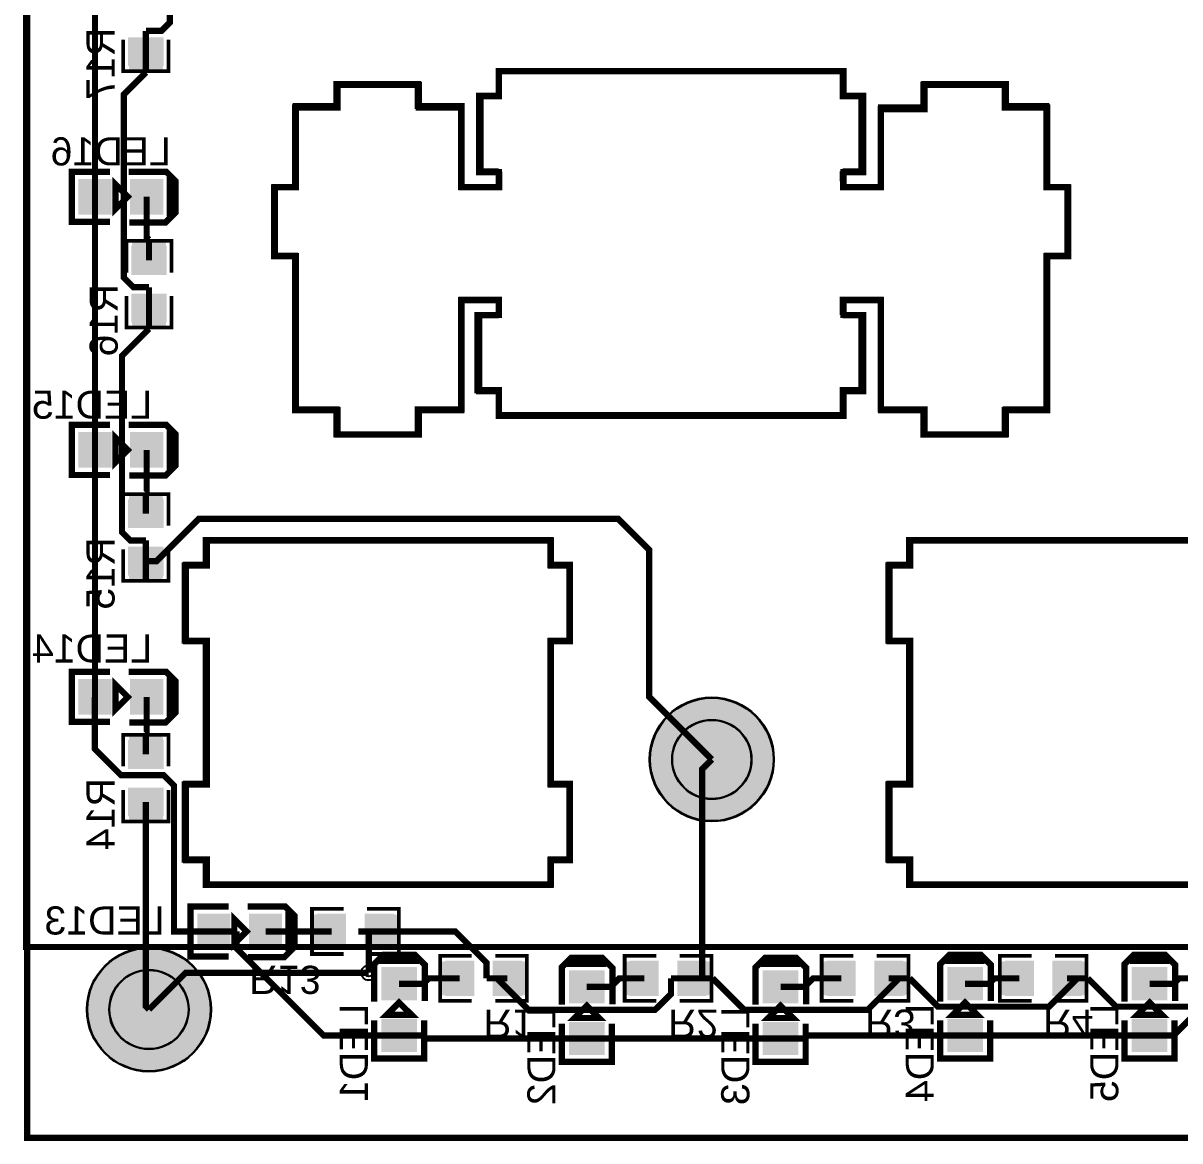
# Model space of a CAD drawing. Header units: millimetres. Extents: x 0 to 112, y -8 to 99.
# Drawn here: x -0.03 to 46.95, y -7.87 to 37.53 of the extents above; entities that cross this region are included whole.
import ezdxf

# ---------------------------------------------------------------- set-up
doc = ezdxf.new("R2010")
doc.units = ezdxf.units.MM
for name, color, linetype, true_color in [('BoardOutLine', 7, 'Continuous', 0xff00ff), ('BottomLayer', 7, 'Continuous', 0x0000ff), ('BottomPasteMaskLayer', 7, 'Continuous', 0x800000), ('BottomSilkLayer', 7, 'Continuous', 0x66cc33), ('BottomSolderMaskLayer', 7, 'Continuous', 0xaa00ff), ('Document', 7, 'Continuous', 0xffffff), ('Hole', 7, 'Continuous', 0x222222), ('Multi-Layer', 7, 'Continuous', 0xc0c0c0), ('TopLayer', 7, 'Continuous', 0xff0000), ('TopSilkLayer', 7, 'Continuous', 0xffcc00), ('TopSolderMaskLayer', 7, 'Continuous', 0x800080)]:
    doc.layers.add(name, color=color, linetype=linetype, true_color=true_color)
doc.styles.get("Standard").update_dxf_attribs({"font": 'arial.ttf'})

msp = doc.modelspace()

# ---------------------------------------------------------------- hatches: boundary and pattern name
at = {"layer": 'BottomLayer'}
for points in [[(5.642, 36.938), (4.265, 36.938), (4.265, 35.806), (5.642, 35.806)], [(2.236, 29.78), (3.537, 29.78), (3.537, 31.18), (2.236, 31.18)], [(4.337, 29.78), (5.638, 29.78), (5.638, 31.18), (4.337, 31.18)], [(5.769, 27.324), (4.392, 27.324), (4.392, 28.457), (5.769, 28.457)], [(5.769, 26.524), (4.392, 26.524), (4.392, 25.392), (5.769, 25.392)], [(2.236, 19.493), (3.537, 19.493), (3.537, 20.893), (2.236, 20.893)], [(4.337, 19.493), (5.638, 19.493), (5.638, 20.893), (4.337, 20.893)], [(5.642, 17.037), (4.265, 17.037), (4.265, 18.17), (5.642, 18.17)], [(5.642, 16.237), (4.265, 16.237), (4.265, 15.104), (5.642, 15.104)], [(2.236, 9.46), (3.537, 9.46), (3.537, 10.86), (2.236, 10.86)], [(4.337, 9.46), (5.638, 9.46), (5.638, 10.86), (4.337, 10.86)], [(5.642, 7.258), (4.265, 7.258), (4.265, 8.391), (5.642, 8.391)], [(5.642, 6.458), (4.265, 6.458), (4.265, 5.325), (5.642, 5.325)], [(7.062, -0.065), (8.363, -0.065), (8.363, 1.335), (7.062, 1.335)], [(9.163, -0.065), (10.464, -0.065), (10.464, 1.335), (9.163, 1.335)], [(13.062, 1.323), (13.062, -0.053), (11.929, -0.053), (11.929, 1.323)], [(13.862, 1.323), (13.862, -0.053), (14.995, -0.053), (14.995, 1.323)], [(15.94, -2.14), (15.94, -0.839), (14.54, -0.839), (14.54, -2.14)], [(18.269, -0.582), (18.269, -1.958), (17.136, -1.958), (17.136, -0.582)], [(19.069, -0.582), (19.069, -1.958), (20.202, -1.958), (20.202, -0.582)], [(25.762, -0.582), (25.762, -1.958), (24.63, -1.958), (24.63, -0.582)], [(26.562, -0.582), (26.562, -1.958), (27.695, -1.958), (27.695, -0.582)], [(33.763, -0.582), (33.763, -1.958), (32.631, -1.958), (32.631, -0.582)], [(34.563, -0.582), (34.563, -1.958), (35.696, -1.958), (35.696, -0.582)], [(38.927, -2.14), (38.927, -0.839), (37.527, -0.839), (37.527, -2.14)], [(41.002, -0.582), (41.002, -1.958), (39.87, -1.958), (39.87, -0.582)], [(41.802, -0.582), (41.802, -1.958), (42.935, -1.958), (42.935, -0.582)], [(46.42, -2.14), (46.42, -0.839), (45.02, -0.839), (45.02, -2.14)], [(23.56, -2.267), (23.56, -0.966), (22.16, -0.966), (22.16, -2.267)], [(31.434, -2.267), (31.434, -0.966), (30.034, -0.966), (30.034, -2.267)], [(15.94, -4.241), (15.94, -2.94), (14.54, -2.94), (14.54, -4.241)], [(23.56, -4.368), (23.56, -3.067), (22.16, -3.067), (22.16, -4.368)], [(31.434, -4.368), (31.434, -3.067), (30.034, -3.067), (30.034, -4.368)], [(38.927, -4.241), (38.927, -2.94), (37.527, -2.94), (37.527, -4.241)], [(46.42, -4.241), (46.42, -2.94), (45.02, -2.94), (45.02, -4.241)]]:
    msp.add_hatch(color=256, dxfattribs=at).paths.add_polyline_path(points)
at = {"layer": 'BottomPasteMaskLayer'}
for points in [[(5.593, 36.888), (5.173, 36.888), (5.173, 36.443), (4.723, 36.443), (4.723, 36.883), (4.313, 36.888), (4.263, 36.838), (4.263, 35.688), (4.313, 35.638), (5.593, 35.638), (5.643, 35.688), (5.643, 36.838)], [(2.236, 29.78), (3.537, 29.78), (3.537, 31.18), (2.236, 31.18)], [(4.337, 29.78), (5.638, 29.78), (5.638, 31.18), (4.337, 31.18)], [(5.72, 28.624), (4.44, 28.624), (4.39, 28.574), (4.39, 27.424), (4.44, 27.374), (4.85, 27.369), (4.85, 27.819), (5.3, 27.819), (5.3, 27.379), (5.72, 27.374), (5.77, 27.424), (5.77, 28.574)], [(5.72, 26.474), (5.3, 26.474), (5.3, 26.029), (4.85, 26.029), (4.85, 26.469), (4.44, 26.474), (4.39, 26.424), (4.39, 25.274), (4.44, 25.224), (5.72, 25.224), (5.77, 25.274), (5.77, 26.424)], [(2.236, 19.493), (3.537, 19.493), (3.537, 20.893), (2.236, 20.893)], [(4.337, 19.493), (5.638, 19.493), (5.638, 20.893), (4.337, 20.893)], [(5.593, 18.337), (4.313, 18.337), (4.263, 18.287), (4.263, 17.137), (4.313, 17.087), (4.723, 17.082), (4.723, 17.532), (5.173, 17.532), (5.173, 17.092), (5.593, 17.087), (5.643, 17.137), (5.643, 18.287)], [(5.593, 16.187), (5.173, 16.187), (5.173, 15.742), (4.723, 15.742), (4.723, 16.182), (4.313, 16.187), (4.263, 16.137), (4.263, 14.987), (4.313, 14.937), (5.593, 14.937), (5.643, 14.987), (5.643, 16.137)], [(2.236, 9.46), (3.537, 9.46), (3.537, 10.86), (2.236, 10.86)], [(4.337, 9.46), (5.638, 9.46), (5.638, 10.86), (4.337, 10.86)], [(5.593, 8.558), (4.313, 8.558), (4.263, 8.508), (4.263, 7.358), (4.313, 7.308), (4.723, 7.303), (4.723, 7.753), (5.173, 7.753), (5.173, 7.313), (5.593, 7.308), (5.643, 7.358), (5.643, 8.508)], [(5.593, 6.408), (5.173, 6.408), (5.173, 5.963), (4.723, 5.963), (4.723, 6.403), (4.313, 6.408), (4.263, 6.358), (4.263, 5.208), (4.313, 5.158), (5.593, 5.158), (5.643, 5.208), (5.643, 6.358)], [(7.062, -0.065), (8.363, -0.065), (8.363, 1.335), (7.062, 1.335)], [(9.163, -0.065), (10.464, -0.065), (10.464, 1.335), (9.163, 1.335)], [(11.762, 1.275), (11.762, -0.005), (11.812, -0.055), (12.962, -0.055), (13.012, -0.005), (13.017, 0.405), (12.567, 0.405), (12.567, 0.855), (13.007, 0.855), (13.012, 1.275), (12.962, 1.325), (11.812, 1.325)], [(13.912, 1.275), (13.912, 0.855), (14.357, 0.855), (14.357, 0.405), (13.917, 0.405), (13.912, -0.005), (13.962, -0.055), (15.112, -0.055), (15.162, -0.005), (15.162, 1.275), (15.112, 1.325), (13.962, 1.325)], [(15.94, -2.14), (15.94, -0.839), (14.54, -0.839), (14.54, -2.14)], [(16.969, -0.63), (16.969, -1.91), (17.019, -1.96), (18.169, -1.96), (18.219, -1.91), (18.224, -1.5), (17.774, -1.5), (17.774, -1.05), (18.214, -1.05), (18.219, -0.63), (18.169, -0.58), (17.019, -0.58)], [(19.119, -0.63), (19.119, -1.05), (19.564, -1.05), (19.564, -1.5), (19.124, -1.5), (19.119, -1.91), (19.169, -1.96), (20.319, -1.96), (20.369, -1.91), (20.369, -0.63), (20.319, -0.58), (19.169, -0.58)], [(24.462, -0.63), (24.462, -1.91), (24.512, -1.96), (25.662, -1.96), (25.712, -1.91), (25.717, -1.5), (25.267, -1.5), (25.267, -1.05), (25.707, -1.05), (25.712, -0.63), (25.662, -0.58), (24.512, -0.58)], [(26.612, -0.63), (26.612, -1.05), (27.057, -1.05), (27.057, -1.5), (26.617, -1.5), (26.612, -1.91), (26.662, -1.96), (27.812, -1.96), (27.862, -1.91), (27.862, -0.63), (27.812, -0.58), (26.662, -0.58)], [(32.463, -0.63), (32.463, -1.91), (32.513, -1.96), (33.663, -1.96), (33.713, -1.91), (33.718, -1.5), (33.268, -1.5), (33.268, -1.05), (33.708, -1.05), (33.713, -0.63), (33.663, -0.58), (32.513, -0.58)], [(34.613, -0.63), (34.613, -1.05), (35.058, -1.05), (35.058, -1.5), (34.618, -1.5), (34.613, -1.91), (34.663, -1.96), (35.813, -1.96), (35.863, -1.91), (35.863, -0.63), (35.813, -0.58), (34.663, -0.58)], [(38.927, -2.14), (38.927, -0.839), (37.527, -0.839), (37.527, -2.14)], [(39.702, -0.63), (39.702, -1.91), (39.752, -1.96), (40.902, -1.96), (40.952, -1.91), (40.957, -1.5), (40.507, -1.5), (40.507, -1.05), (40.947, -1.05), (40.952, -0.63), (40.902, -0.58), (39.752, -0.58)], [(41.852, -0.63), (41.852, -1.05), (42.297, -1.05), (42.297, -1.5), (41.857, -1.5), (41.852, -1.91), (41.902, -1.96), (43.052, -1.96), (43.102, -1.91), (43.102, -0.63), (43.052, -0.58), (41.902, -0.58)], [(46.42, -2.14), (46.42, -0.839), (45.02, -0.839), (45.02, -2.14)], [(23.56, -2.267), (23.56, -0.966), (22.16, -0.966), (22.16, -2.267)], [(31.434, -2.267), (31.434, -0.966), (30.034, -0.966), (30.034, -2.267)], [(15.94, -4.241), (15.94, -2.94), (14.54, -2.94), (14.54, -4.241)], [(23.56, -4.368), (23.56, -3.067), (22.16, -3.067), (22.16, -4.368)], [(31.434, -4.368), (31.434, -3.067), (30.034, -3.067), (30.034, -4.368)], [(38.927, -4.241), (38.927, -2.94), (37.527, -2.94), (37.527, -4.241)], [(46.42, -4.241), (46.42, -2.94), (45.02, -2.94), (45.02, -4.241)]]:
    msp.add_hatch(color=256, dxfattribs=at).paths.add_polyline_path(points)
at = {"layer": 'BottomSolderMaskLayer'}
for points in [[(5.672, 36.959), (4.234, 36.959), (4.234, 35.785), (5.672, 35.785)], [(2.211, 29.755), (3.562, 29.755), (3.562, 31.205), (2.211, 31.205)], [(4.312, 29.755), (5.663, 29.755), (5.663, 31.205), (4.312, 31.205)], [(5.799, 27.303), (4.361, 27.303), (4.361, 28.477), (5.799, 28.477)], [(5.799, 26.545), (4.361, 26.545), (4.361, 25.371), (5.799, 25.371)], [(2.211, 19.468), (3.562, 19.468), (3.562, 20.918), (2.211, 20.918)], [(4.312, 19.468), (5.663, 19.468), (5.663, 20.918), (4.312, 20.918)], [(5.672, 17.016), (4.234, 17.016), (4.234, 18.19), (5.672, 18.19)], [(5.672, 16.258), (4.234, 16.258), (4.234, 15.084), (5.672, 15.084)], [(2.211, 9.435), (3.562, 9.435), (3.562, 10.885), (2.211, 10.885)], [(4.312, 9.435), (5.663, 9.435), (5.663, 10.885), (4.312, 10.885)], [(25.415, 7.62, 1), (30.465, 7.62, 1)], [(5.672, 7.237), (4.234, 7.237), (4.234, 8.411), (5.672, 8.411)], [(5.672, 6.479), (4.234, 6.479), (4.234, 5.305), (5.672, 5.305)], [(7.037, -0.09), (8.388, -0.09), (8.388, 1.36), (7.037, 1.36)], [(9.138, -0.09), (10.489, -0.09), (10.489, 1.36), (9.138, 1.36)], [(13.087, 1.349), (13.087, -0.079), (11.904, -0.079), (11.904, 1.349)], [(13.837, 1.349), (13.837, -0.079), (15.02, -0.079), (15.02, 1.349)], [(2.555, -2.54, 1), (7.605, -2.54, 1)], [(15.967, -2.164), (15.967, -0.816), (14.513, -0.816), (14.513, -2.164)], [(18.294, -0.556), (18.294, -1.984), (17.111, -1.984), (17.111, -0.556)], [(19.044, -0.556), (19.044, -1.984), (20.227, -1.984), (20.227, -0.556)], [(25.787, -0.556), (25.787, -1.984), (24.604, -1.984), (24.604, -0.556)], [(26.537, -0.556), (26.537, -1.984), (27.72, -1.984), (27.72, -0.556)], [(33.788, -0.556), (33.788, -1.984), (32.605, -1.984), (32.605, -0.556)], [(34.538, -0.556), (34.538, -1.984), (35.721, -1.984), (35.721, -0.556)], [(38.954, -2.164), (38.954, -0.816), (37.5, -0.816), (37.5, -2.164)], [(41.027, -0.556), (41.027, -1.984), (39.844, -1.984), (39.844, -0.556)], [(41.777, -0.556), (41.777, -1.984), (42.96, -1.984), (42.96, -0.556)], [(46.447, -2.164), (46.447, -0.816), (44.993, -0.816), (44.993, -2.164)], [(23.587, -2.291), (23.587, -0.943), (22.133, -0.943), (22.133, -2.291)], [(31.461, -2.291), (31.461, -0.943), (30.007, -0.943), (30.007, -2.291)], [(15.967, -4.264), (15.967, -2.916), (14.513, -2.916), (14.513, -4.264)], [(23.587, -4.391), (23.587, -3.043), (22.133, -3.043), (22.133, -4.391)], [(31.461, -4.391), (31.461, -3.043), (30.007, -3.043), (30.007, -4.391)], [(38.954, -4.264), (38.954, -2.916), (37.5, -2.916), (37.5, -4.264)], [(46.447, -4.264), (46.447, -2.916), (44.993, -2.916), (44.993, -4.264)]]:
    msp.add_hatch(color=256, dxfattribs=at).paths.add_polyline_path(points)
at = {"layer": 'TopSolderMaskLayer'}
for points in [[(25.415, 7.62, 1), (30.465, 7.62, 1)], [(2.555, -2.54, 1), (7.605, -2.54, 1)]]:
    msp.add_hatch(color=256, dxfattribs=at).paths.add_polyline_path(points)

# ---------------------------------------------------------------- linework, layer by layer
at = {"layer": 'BoardOutLine', "const_width": 0.254}
for points in [[(0.127, -0.254), (0.127, 94.996)], [(0.127, -0.079), (0.127, -7.747), (111.76, -7.747), (111.76, -0.254)]]:
    msp.add_lwpolyline(points, dxfattribs=at)
for points in [[(19.287, 35.575), (19.287, 34.575), (18.488, 34.575), (18.488, 31.477), (19.287, 31.477), (19.287, 30.875), (17.763, 30.875), (17.763, 34.105), (16.038, 34.105), (16.038, 35.027), (12.737, 35.027), (12.737, 34.105), (11.012, 34.105), (11.012, 30.875), (10.188, 30.875), (10.188, 28.076), (11.012, 28.076), (11.012, 21.806), (12.737, 21.806), (12.737, 20.825), (16.038, 20.825), (16.038, 21.806), (17.763, 21.806), (17.763, 26.275), (19.287, 26.275), (19.287, 25.676), (18.488, 25.676), (18.488, 22.575), (19.287, 22.575), (19.287, 21.576), (33.288, 21.576), (33.288, 22.575), (34.087, 22.575), (34.087, 25.676), (33.288, 25.676), (33.288, 26.275), (34.812, 26.275), (34.812, 21.806), (36.537, 21.806), (36.537, 20.825), (39.838, 20.825), (39.838, 21.806), (41.563, 21.806), (41.563, 28.076), (42.387, 28.076), (42.387, 30.875), (41.563, 30.875), (41.563, 34.105), (39.838, 34.105), (39.838, 35.027), (36.537, 35.027), (36.537, 34.105), (34.812, 34.105), (34.812, 30.875), (33.288, 30.875), (33.288, 31.477), (34.087, 31.477), (34.087, 34.575), (33.288, 34.575), (33.288, 35.575), (19.287, 35.575)], [(7.382, 16.526), (7.382, 15.525), (6.582, 15.525), (6.582, 12.427), (7.382, 12.427), (7.382, 6.626), (6.582, 6.626), (6.582, 3.525), (7.382, 3.525), (7.382, 2.526), (21.382, 2.526), (21.382, 3.525), (22.181, 3.525), (22.181, 6.626), (21.382, 6.626), (21.382, 12.427), (22.181, 12.427), (22.181, 15.525), (21.382, 15.525), (21.382, 16.526), (7.382, 16.526)], [(35.957, 16.526), (35.957, 15.525), (35.157, 15.525), (35.157, 12.427), (35.957, 12.427), (35.957, 6.626), (35.157, 6.626), (35.157, 3.525), (35.957, 3.525), (35.957, 2.526), (49.957, 2.526), (49.957, 3.525), (50.756, 3.525), (50.756, 6.626), (49.957, 6.626), (49.957, 12.427), (50.756, 12.427), (50.756, 15.525), (49.957, 15.525), (49.957, 16.526), (35.957, 16.526)]]:
    msp.add_lwpolyline(points, close=True, dxfattribs=at)
at = {"layer": 'BottomLayer', "const_width": 0.254}
for points in [[(4.953, 45.305), (5.923, 44.336), (5.923, 37.553), (5.587, 37.217), (4.953, 37.217)], [(2.887, 41.74), (2.887, 30.48)], [(4.953, 36.372), (4.953, 37.217)], [(4.953, 36.372), (4.953, 35.526)], [(5.08, 26.803), (4.446, 26.803), (4.056, 27.193), (4.056, 34.629), (4.953, 35.526)], [(2.887, 30.48), (2.887, 20.193)], [(5.08, 28.736), (4.987, 28.829), (4.987, 30.48)], [(5.08, 27.89), (5.08, 28.736)], [(5.08, 25.958), (5.08, 26.803)], [(5.08, 25.958), (5.08, 25.112)], [(4.953, 16.516), (4.319, 16.516), (3.983, 16.852), (3.983, 24.016), (5.08, 25.112)], [(2.887, 10.16), (2.887, 20.193)], [(4.953, 18.449), (4.987, 18.483), (4.987, 20.193)], [(4.953, 17.603), (4.953, 18.449)], [(4.953, 15.672), (5.385, 15.672), (7.112, 17.399), (24.13, 17.399), (25.4, 16.129), (25.4, 10.16), (27.94, 7.62)], [(4.953, 15.671), (4.953, 16.516)], [(4.953, 15.671), (4.953, 14.825)], [(7.711, 0.635), (6.096, 0.635), (6.096, 6.561), (5.682, 6.977), (3.95, 6.977), (2.885, 8.039), (2.885, 10.16)], [(4.953, 8.67), (4.987, 8.704), (4.987, 10.16)], [(4.953, 7.824), (4.953, 8.67)], [(27.551, -1.27), (27.551, 7.231), (27.94, 7.62)], [(4.953, 5.892), (4.953, -2.413), (5.08, -2.54)], [(7.713, 0.635), (8.642, 0.635)], [(15.24, -3.59), (12.17, -3.59), (8.642, -0.062), (8.642, 0.635)], [(12.496, 0.635), (9.813, 0.635)], [(14.006, 0.635), (13.583, 0.635)], [(14.428, 0.635), (14.006, 0.635)], [(14.006, 0.635), (14.006, -1.046)], [(14.428, 0.635), (17.519, 0.635), (18.79, -0.636), (18.79, -1.27)], [(15.24, -1.49), (16.219, -1.49)], [(17.703, -1.27), (16.439, -1.27), (16.219, -1.49)], [(19.213, -1.27), (18.79, -1.27)], [(19.635, -1.27), (19.213, -1.27)], [(19.213, -1.27), (20.49, -2.548), (25.639, -2.548), (26.283, -1.904), (26.283, -1.27)], [(25.196, -1.27), (24.186, -1.27), (23.839, -1.617)], [(27.128, -1.27), (26.283, -1.27)], [(27.128, -1.27), (27.551, -1.27)], [(27.551, -1.27), (27.974, -1.27)], [(35.552, -1.27), (34.274, -2.548), (29.252, -2.548), (27.974, -1.27)], [(33.197, -1.27), (32.06, -1.27), (31.713, -1.617)], [(35.129, -1.27), (35.552, -1.27)], [(35.552, -1.27), (35.975, -1.27)], [(42.791, -1.27), (41.64, -2.421), (37.126, -2.421), (35.975, -1.27)], [(38.227, -1.49), (39.206, -1.49)], [(40.436, -1.27), (39.426, -1.27), (39.206, -1.49)], [(42.368, -1.27), (42.791, -1.27)], [(42.791, -1.27), (43.214, -1.27)], [(49.016, -1.27), (49.016, -1.904), (48.499, -2.421), (44.365, -2.421), (43.214, -1.27)], [(45.72, -1.49), (46.699, -1.49)], [(47.929, -1.27), (46.919, -1.27), (46.699, -1.49)], [(22.86, -1.617), (23.839, -1.617)], [(30.734, -1.617), (31.713, -1.617)], [(52.625, -2.661), (52.625, -2.755), (52.551, -2.829), (47.461, -2.829), (46.699, -3.59)], [(15.24, -3.59), (16.219, -3.59)], [(22.86, -3.717), (16.346, -3.717), (16.219, -3.59)], [(30.734, -3.717), (22.86, -3.717)], [(31.224, -3.717), (30.734, -3.717)], [(31.224, -3.717), (31.713, -3.717)], [(38.227, -3.59), (31.84, -3.59), (31.713, -3.717)], [(45.72, -3.59), (38.227, -3.59)], [(46.21, -3.59), (45.72, -3.59)], [(46.21, -3.59), (46.699, -3.59)]]:
    msp.add_lwpolyline(points, dxfattribs=at)
at = {"layer": 'BottomSilkLayer'}
for points, const_width in [([(5.87, 36.862), (5.87, 35.577), (4.036, 35.577), (4.036, 36.862)], 0.152), ([(3.494, 29.463), (1.944, 29.463), (1.944, 31.495), (3.494, 31.495)], 0.254), ([(4.281, 29.437), (5.754, 29.437), (6.161, 29.844), (6.161, 31.114), (5.78, 31.495), (4.256, 31.495)], 0.254), ([(5.919, 29.679), (5.919, 31.279)], 0.254), ([(5.997, 27.4), (5.997, 28.685), (4.163, 28.685), (4.163, 27.4)], 0.152), ([(5.997, 26.448), (5.997, 25.163), (4.163, 25.163), (4.163, 26.448)], 0.152), ([(3.494, 19.176), (1.944, 19.176), (1.944, 21.208), (3.494, 21.208)], 0.254), ([(4.281, 19.15), (5.754, 19.15), (6.161, 19.557), (6.161, 20.827), (5.78, 21.208), (4.256, 21.208)], 0.254), ([(5.919, 19.392), (5.919, 20.992)], 0.254), ([(5.87, 17.113), (5.87, 18.398), (4.036, 18.398), (4.036, 17.113)], 0.152), ([(5.87, 16.161), (5.87, 14.876), (4.036, 14.876), (4.036, 16.161)], 0.152), ([(3.494, 9.143), (1.944, 9.143), (1.944, 11.175), (3.494, 11.175)], 0.254), ([(4.281, 9.117), (5.754, 9.117), (6.161, 9.524), (6.161, 10.794), (5.78, 11.175), (4.256, 11.175)], 0.254), ([(5.919, 9.359), (5.919, 10.959)], 0.254), ([(5.87, 7.334), (5.87, 8.619), (4.036, 8.619), (4.036, 7.334)], 0.152), ([(5.87, 6.382), (5.87, 5.097), (4.036, 5.097), (4.036, 6.382)], 0.152), ([(8.32, -0.382), (6.77, -0.382), (6.77, 1.65), (8.32, 1.65)], 0.254), ([(9.107, -0.408), (10.58, -0.408), (10.987, -0.001), (10.987, 1.269), (10.606, 1.65), (9.082, 1.65)], 0.254), ([(10.745, -0.166), (10.745, 1.434)], 0.254), ([(12.986, 1.552), (11.701, 1.552), (11.701, -0.282), (12.986, -0.282)], 0.152), ([(13.938, 1.552), (15.223, 1.552), (15.223, -0.282), (13.938, -0.282)], 0.152), ([(16.283, -2.196), (16.283, -0.723), (15.876, -0.316), (14.606, -0.316), (14.225, -0.697), (14.225, -2.221)], 0.254), ([(16.041, -0.558), (14.441, -0.558)], 0.254), ([(18.193, -0.353), (16.908, -0.353), (16.908, -2.187), (18.193, -2.187)], 0.152), ([(19.145, -0.353), (20.43, -0.353), (20.43, -2.187), (19.145, -2.187)], 0.152), ([(23.903, -2.323), (23.903, -0.85), (23.496, -0.443), (22.226, -0.443), (21.845, -0.824), (21.845, -2.348)], 0.254), ([(25.686, -0.353), (24.401, -0.353), (24.401, -2.187), (25.686, -2.187)], 0.152), ([(26.638, -0.353), (27.923, -0.353), (27.923, -2.187), (26.638, -2.187)], 0.152), ([(31.777, -2.323), (31.777, -0.85), (31.37, -0.443), (30.1, -0.443), (29.719, -0.824), (29.719, -2.348)], 0.254), ([(33.687, -0.353), (32.402, -0.353), (32.402, -2.187), (33.687, -2.187)], 0.152), ([(34.639, -0.353), (35.924, -0.353), (35.924, -2.187), (34.639, -2.187)], 0.152), ([(39.27, -2.196), (39.27, -0.723), (38.863, -0.316), (37.593, -0.316), (37.212, -0.697), (37.212, -2.221)], 0.254), ([(39.028, -0.558), (37.428, -0.558)], 0.254), ([(40.926, -0.353), (39.641, -0.353), (39.641, -2.187), (40.926, -2.187)], 0.152), ([(41.878, -0.353), (43.163, -0.353), (43.163, -2.187), (41.878, -2.187)], 0.152), ([(46.763, -2.196), (46.763, -0.723), (46.356, -0.316), (45.086, -0.316), (44.705, -0.697), (44.705, -2.221)], 0.254), ([(46.521, -0.558), (44.921, -0.558)], 0.254), ([(23.661, -0.685), (22.061, -0.685)], 0.254), ([(31.535, -0.685), (29.935, -0.685)], 0.254), ([(16.257, -2.983), (16.257, -4.533), (14.225, -4.533), (14.225, -2.983)], 0.254), ([(23.877, -3.11), (23.877, -4.66), (21.845, -4.66), (21.845, -3.11)], 0.254), ([(31.751, -3.11), (31.751, -4.66), (29.719, -4.66), (29.719, -3.11)], 0.254), ([(39.244, -2.983), (39.244, -4.533), (37.212, -4.533), (37.212, -2.983)], 0.254), ([(46.737, -2.983), (46.737, -4.533), (44.705, -4.533), (44.705, -2.983)], 0.254)]:
    msp.add_lwpolyline(points, dxfattribs=dict(at, const_width=const_width))
at = {"layer": 'BottomSilkLayer', "const_width": 0.254}
for points in [[(3.72, 29.978), (3.72, 30.979), (3.72, 30.979), (4.22, 30.479), (4.22, 30.479), (3.72, 29.978)], [(3.72, 19.691), (3.72, 20.692), (3.72, 20.692), (4.22, 20.192), (4.22, 20.192), (3.72, 19.691)], [(3.72, 9.658), (3.72, 10.659), (3.72, 10.659), (4.22, 10.159), (4.22, 10.159), (3.72, 9.658)], [(8.546, 0.133), (8.546, 1.134), (8.546, 1.134), (9.046, 0.634), (9.046, 0.634), (8.546, 0.133)], [(15.742, -2.757), (14.741, -2.757), (14.741, -2.757), (15.241, -2.257), (15.241, -2.257), (15.742, -2.757)], [(23.362, -2.884), (22.361, -2.884), (22.361, -2.884), (22.861, -2.384), (22.861, -2.384), (23.362, -2.884)], [(31.236, -2.884), (30.235, -2.884), (30.235, -2.884), (30.735, -2.384), (30.735, -2.384), (31.236, -2.884)], [(38.729, -2.757), (37.728, -2.757), (37.728, -2.757), (38.228, -2.257), (38.228, -2.257), (38.729, -2.757)], [(46.222, -2.757), (45.221, -2.757), (45.221, -2.757), (45.721, -2.257), (45.721, -2.257), (46.222, -2.757)]]:
    msp.add_lwpolyline(points, close=True, dxfattribs=at)
at = {"layer": 'BottomSolderMaskLayer'}
for centre, radius in [((27.94, 7.62), 2.525), ((27.94, 7.62), 1.616), ((5.08, -2.54), 2.525), ((5.08, -2.54), 1.616)]:
    msp.add_circle(centre, radius, dxfattribs=at)
at = {"layer": 'Document', "const_width": 0.254}
for points in [[(19.286, 31.511), (18.542, 31.511), (18.542, 34.559), (19.286, 34.559), (19.286, 35.575)], [(19.286, 35.575), (33.256, 35.575), (33.256, 34.559), (34.018, 34.559), (34.018, 31.511), (33.256, 31.511)], [(17.78, 34.036), (17.78, 34.163), (16.002, 34.163), (16.002, 35.052), (12.7, 35.052), (12.7, 34.163), (11.049, 34.163), (11.049, 30.861), (10.16, 30.861), (10.16, 28.067), (11.049, 28.067), (11.049, 21.844), (12.7, 21.844), (12.7, 20.828), (16.002, 20.828), (16.002, 21.844), (17.78, 21.844), (17.78, 26.289), (19.286, 26.289), (19.286, 25.669)], [(33.256, 31.511), (33.274, 30.861), (34.798, 30.861), (34.798, 34.036), (36.576, 34.036), (36.576, 35.052), (39.878, 35.052), (39.878, 34.163), (41.529, 34.163), (41.529, 30.861), (42.418, 30.861), (42.418, 28.067), (41.529, 28.067), (41.529, 21.844), (39.878, 21.844), (39.878, 20.828), (36.576, 20.828), (36.576, 21.844), (34.798, 21.844), (34.798, 26.289), (33.256, 26.289), (33.256, 25.669)], [(19.304, 31.496), (19.304, 30.861), (17.78, 30.861), (17.78, 34.036)], [(34.018, 25.669), (34.018, 22.621), (33.256, 22.621), (33.256, 21.605), (19.286, 21.605), (19.286, 22.621), (18.415, 22.621), (18.415, 25.669), (19.286, 25.669)], [(33.256, 25.669), (33.764, 25.669), (34.018, 25.669)], [(22.162, 6.604), (22.162, 3.556), (21.4, 3.556), (21.4, 2.54), (7.429, 2.54), (7.429, 3.556), (6.54, 3.556), (6.54, 6.604), (7.429, 6.604), (7.429, 12.446), (6.54, 12.446), (6.54, 15.494), (7.429, 15.494), (7.429, 16.51)], [(7.429, 16.51), (21.4, 16.51), (21.4, 15.494), (22.162, 15.494), (22.162, 12.446), (21.4, 12.446), (21.4, 6.604), (21.908, 6.604), (22.162, 6.604)], [(50.737, 6.604), (50.737, 3.556), (49.975, 3.556), (49.975, 2.54), (36.005, 2.54), (36.005, 3.556), (35.116, 3.556), (35.116, 6.604), (36.005, 6.604), (36.005, 12.446), (35.116, 12.446), (35.116, 15.494), (36.005, 15.494), (36.005, 16.51)], [(36.005, 16.51), (49.975, 16.51), (49.975, 15.494), (50.737, 15.494), (50.737, 12.446), (49.975, 12.446), (49.975, 6.604), (50.483, 6.604), (50.737, 6.604)]]:
    msp.add_lwpolyline(points, dxfattribs=at)
at = {"layer": 'Hole'}
msp.add_circle((14.006, -1.046), 0.153, dxfattribs=at)
at = {"layer": 'Multi-Layer'}
for centre, radius in [((27.94, 7.62), 2.5), ((27.94, 7.62), 1.6), ((5.08, -2.54), 2.5), ((14.006, -1.046), 0.304), ((5.08, -2.54), 1.6)]:
    msp.add_circle(centre, radius, dxfattribs=at)
at = {"layer": 'TopLayer', "const_width": 0.254}
msp.add_lwpolyline([(5.08, -2.54), (6.574, -1.046), (14.006, -1.046)], dxfattribs=at)
at = {"layer": 'TopSilkLayer', "const_width": 0.254}
msp.add_lwpolyline([(0.095, 95.25), (109.633, 95.25), (109.633, 0), (0.095, 0), (0.095, 95.25)], close=True, dxfattribs=at)
at = {"layer": 'TopSolderMaskLayer'}
for centre, radius in [((27.94, 7.62), 2.525), ((27.94, 7.62), 1.616), ((5.08, -2.54), 2.525), ((5.08, -2.54), 1.616)]:
    msp.add_circle(centre, radius, dxfattribs=at)

# ---------------------------------------------------------------- texts
at = {"layer": 'BottomSilkLayer', "text_generation_flag": 2}
for s, rotation, p in [('R17', 90, (3.683, 37.338)), ('R16', 90, (3.81, 26.924)), ('R15', 90, (3.683, 16.637)), ('R14', 90, (3.683, 6.858)), ('R13', 180, (9.144, -0.762)), ('LED1', 90, (13.971, -2.303)), ('R1', 180, (18.669, -2.54)), ('LED2', 90, (21.591, -2.43)), ('R2', 180, (26.162, -2.54)), ('LED3', 90, (29.465, -2.43)), ('R3', 180, (34.163, -2.54)), ('LED4', 90, (36.958, -2.303)), ('R4', 180, (41.402, -2.54)), ('LED5', 90, (44.451, -2.303))]:
    msp.add_text(s, height=1.143, rotation=rotation, dxfattribs=at).set_placement(p)
for s, p in [('LED16', (5.969, 31.75)), ('LED15', (5.207, 21.463)), ('LED14', (5.207, 11.557)), ('LED13', (5.715, 0.508))]:
    msp.add_text(s, height=1.143, dxfattribs=at).set_placement(p)

doc.saveas('drawing.dxf')
